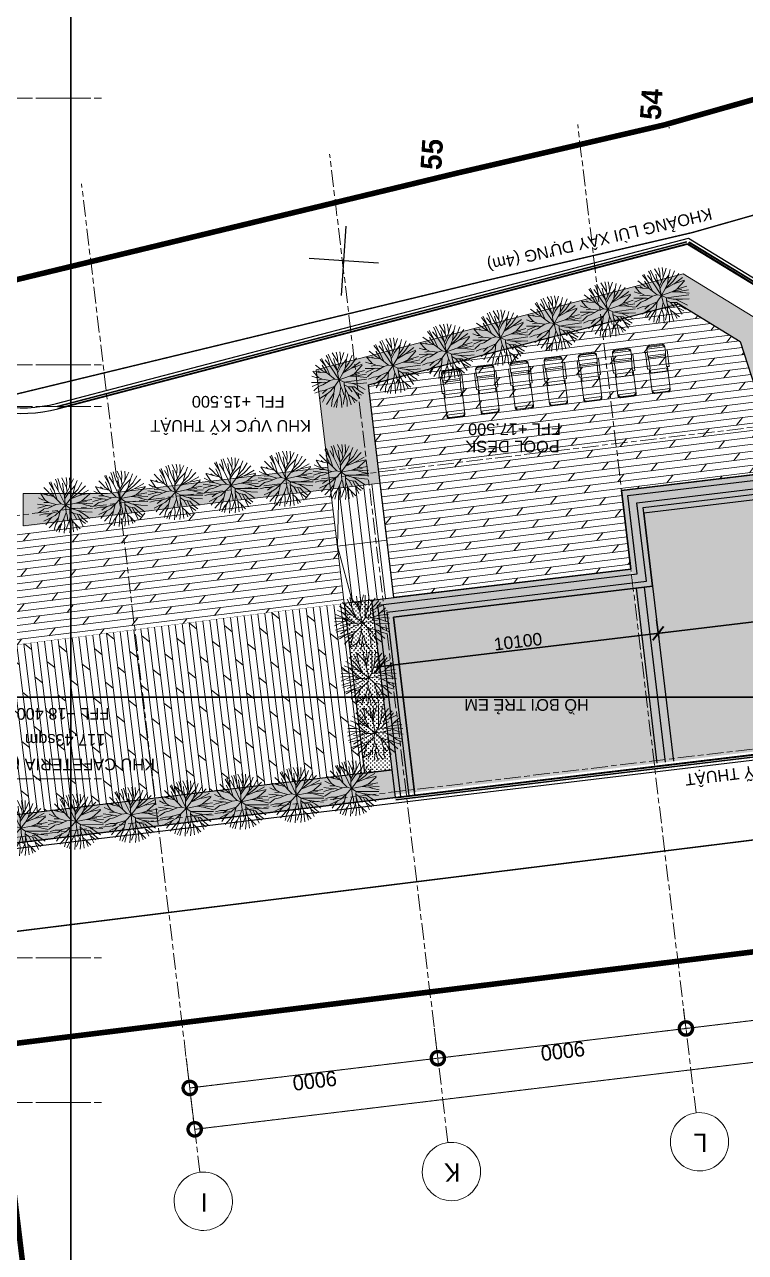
# Model space of a CAD drawing. Header units: millimetres. Extents: x -100356 to 314685, y 446 to 1273965.
# Drawn here: x 86788 to 112755, y 793018 to 837219 of the extents above; entities that cross this region are included whole.
import ezdxf
from ezdxf.xclip import XClip

# ---------------------------------------------------------------- set-up
doc = ezdxf.new("R2010")
doc.units = ezdxf.units.MM
doc.header["$XCLIPFRAME"] = 2
for name, pattern in [('20180221 BF$0$2-2', [10, 5, -5]), ('20180221 BF$0$Core - tb$0$HIDDEN', [0.375, 0.25, -0.125]), ('20180221 BF$0$DASHDOT', [1, 0.5, -0.25, 0, -0.25]), ('20180221 BF$0$HIDDEN', [0.375, 0.25, -0.125]), ('CENTER', [2, 1.25, -0.25, 0.25, -0.25]), ('Dash', [6, 3, -3]), ('DASHED2', [0.375, 0.25, -0.125]), ('gf$0$CENTER2', [28.575, 19.05, -3.175, 3.175, -3.175]), ('gf$0$Kume - Grid Line', [10.5, 6, -1.25, 2, -1.25])]:
    doc.linetypes.add(name, pattern=pattern)
doc.layers.get('DEFPOINTS').update_dxf_attribs({"lineweight": 13})
for name, color, linetype in [('20180221 BF$0$10', 1, 'Continuous'), ('20180221 BF$0$luoi', 5, 'Continuous'), ('20180221 BF$0$sohieu_diem', 2, 'Continuous'), ('20180221 BF$0$TREE', 99, 'Continuous')]:
    doc.layers.add(name, color=color, linetype=linetype)
for name, color, linetype, lineweight in [('20180221 BF$0$QHH ÐỀ XUẤT ÐIỀU CHỈNH', 5, '20180221 BF$0$HIDDEN', 30), ('20180221 BF$0$setback', 1, 'Continuous', 13), ('20180221 BF$0$TUONG 2', 2, 'Continuous', 25), ('20180330-Ascent Plaza-TP-Ban ve so bo$0$KÍNH', 150, 'Continuous', 9), ('@ color hatch', 7, 'Continuous', 13), ('A-_DETA----_E', 8, 'Continuous', 9), ('A-DETL', 252, 'Continuous', 9), ('A.Concrete', 7, 'Continuous', 25), ('A1 - dp$0$TUONG 2', 2, 'Continuous', 25), ('Core - tb$0$$0$FURNITURE', 45, 'Continuous', 5), ('Core - tb$0$$0$TUONG 2', 2, 'Continuous', 25), ('gf$0$A.Axis', 251, 'gf$0$CENTER2', 13), ('gf$0$S-_ANOTGRID_E', 7, 'Continuous', 5), ('GJ', 1, 'Continuous', 13), ('Hatch-wall', 251, 'Continuous', 5), ('LGI', 250, 'CENTER', 9), ('luoicot', 30, 'Continuous', 13), ('net thay', 137, 'Continuous', 15), ('TEXT', 6, 'Continuous', 20), ('TUONG 2', 2, 'Continuous', 35), ('TXT', 1, 'Continuous', 25)]:
    doc.layers.add(name, color=color, linetype=linetype, lineweight=lineweight)
doc.layers.add('@area depoint', color=8, linetype='Continuous', lineweight=35, plot=False)
doc.styles.add('20180221 BF$0$VAPTIMN', font='VNI-Aptima-Bold.TTF')
doc.styles.add('DIM', font='Font - TrueType - Arial.ttf')
doc.styles.add('gf$0$Arial_2', font='Font - TrueType - Arial.ttf', dxfattribs={"width": 0.95, "height": 660})
doc.styles.add('gf$0$Arial_4', font='Font - TrueType - Arial.ttf', dxfattribs={"width": 0.95, "height": 540})
doc.styles.get("Standard").update_dxf_attribs({"font": 'Font - TrueType - Arial.ttf'})
doc.styles.add('VnArial', font='Font - TrueType - Arial.ttf')
doc.dimstyles.new('DIM 150', dxfattribs={"dimscale": 150, "dimtxt": 3, "dimasz": 3, "dimexe": 1, "dimexo": 0, "dimgap": 0.5, "dimtad": 1, "dimdec": 0, "dimdsep": 46, "dimtxsty": 'DIM', "dimblk1": 'ARCHTICK', "dimblk2": 'ARCHTICK', "dimsah": 1, "dimcen": 1.5, "dimdle": 1, "dimclrd": 154, "dimclre": 154, "dimclrt": 2, "dimadec": 0, "dimazin": 0, "dimtfac": 1, "dimtdec": 0, "dimtix": 1, "dimtmove": 2, "dimatfit": 0, "dimfxl": 1, "dimtolj": 1, "dimtzin": 0, "dimlwd": -1, "dimlwe": -1, "dimarcsym": 0})
doc.dimstyles.new('gf$0$A3_-_A4_1', dxfattribs={"dimscale": 304.8, "dimtxt": 550.940076, "dimasz": 3.149606, "dimexe": 0, "dimexo": 0.0625, "dimgap": 0, "dimtad": 1, "dimdec": 0, "dimzin": 0, "dimdsep": 46, "dimtxsty": 'gf$0$Arial_4', "dimblk1": 'gf$0$_DotSmall', "dimblk2": 'gf$0$_DotSmall', "dimsah": 1, "dimcen": 0.09, "dimazin": 0, "dimtfac": 1, "dimtdec": 4, "dimtix": 1, "dimtmove": 0, "dimatfit": 3, "dimfxl": 4.92126, "dimfxlon": 1, "dimtvp": 1, "dimtolj": 1, "dimtzin": 0, "dimarcsym": 2})
pattern_1 = [(0, (403133.136, 611737.235), (75, 75), [37.5, -112.5]), (90, (403151.886, 611718.485), (-75, 75), [37.5, -112.5])]

# ---------------------------------------------------------------- blocks, each defined once
blk = doc.blocks.new('02PLCH01')
at = {"color": 0, "linetype": 'ByBlock'}
for p, q in [((0, 5), (0, 21)), ((1, 5), (1, 21)), ((3, 2), (3, 24)), ((3, 24), (9.7, 24)), ((7.2, 24), (7.2, 26)), ((7.2, 26), (27, 26)), ((9.7, 24), (20.2, 23)), ((11.7, 23.8), (11.7, 2.2)), ((11.7, 23), (13.7, 23)), ((13.7, 23.6), (13.7, 2.4)), ((20.2, 23), (27, 23)), ((27, 23), (27, 26)), ((27, 24), (54.4, 24)), ((28.5, 2), (28.5, 24)), ((28.5, 23), (32.5, 23)), ((32.5, 2), (32.5, 24)), ((53.4, 24), (53.4, 2)), ((53.4, 23), (54.4, 23)), ((56.4, 21), (56.4, 5)), ((57.4, 21), (57.4, 5)), ((3, 2), (9.7, 2)), ((7.2, 0), (7.2, 2)), ((7.2, 0), (27, 0)), ((9.7, 2), (20.2, 3)), ((11.7, 3), (13.7, 3)), ((20.2, 3), (27, 3)), ((27, 0), (27, 3)), ((27, 2), (54.4, 2)), ((28.5, 3), (32.5, 3)), ((53.4, 3), (54.4, 3))]:
    blk.add_line(p, q, dxfattribs=at)
for centre, radius, start, end in [((3, 21), 3, 90, 180), ((3, 21), 2, 90, 180), ((54.4, 21), 3, 0, 90), ((54.4, 21), 2, 0, 90), ((3, 5), 3, 180, 270), ((3, 5), 2, 180, 270), ((54.4, 5), 2, 270, 0), ((54.4, 5), 3, 270, 0)]:
    blk.add_arc(centre, radius, start, end, dxfattribs=at)
at = {"color": 0, "linetype": 'ByBlock', "flags": 3}
blk.add_attdef('ITEM', (0, -14), '', height=6, dxfattribs=at)
blk = doc.blocks.new('*U217')
at = {"layer": 'Core - tb$0$$0$FURNITURE'}
for p, q in [((0, 100), (36600, 100)), ((0, 75), (36600, 75)), ((0, 25), (36600, 25)), ((0, 0), (36600, 0))]:
    blk.add_line(p, q, dxfattribs=at)
blk = doc.blocks.new('_ARCHTICK')
at = {"color": 0, "linetype": 'ByBlock', "const_width": 0.15}
blk.add_lwpolyline([(-0.5, -0.5), (0.5, 0.5)], dxfattribs=at)
blk = doc.blocks.new('*D731')
at = {"layer": 'DEFPOINTS', "color": 0, "ltscale": 0.5, "transparency": 16777216}
for p in [(134820, 819264, 0), (134931, 818337), (109501, 816231)]:
    blk.add_point(p, dxfattribs=at)
at = {"layer": 'TUONG 2', "color": 154, "ltscale": 0.5, "transparency": 16777216}
for p, q in [((134873, 818826), (134949, 818188)), ((109463, 815286), (135080, 818355)), ((109554, 815793), (109630, 815155))]:
    blk.add_line(p, q, dxfattribs=at)
at = {"layer": 'TUONG 2', "color": 154, "ltscale": 0.5, "transparency": 16777216, "xscale": 449.9999999999999, "yscale": 449.9999999999999, "zscale": 449.9999999999999}
for p, rotation in [((134931, 818337), 6.830746714105941), ((109612, 815304), 186.830746714106)]:
    blk.add_blockref('_ARCHTICK', p, dxfattribs=dict(at, rotation=rotation))
at = {"layer": 'TUONG 2', "color": 2, "ltscale": 0.5, "transparency": 16777216, "insert": (122235, 817123), "char_height": 450, "attachment_point": 5, "rotation": 6.8307, "style": 'DIM'}
blk.add_mtext('\\A1;25500', dxfattribs=at)
blk = doc.blocks.new('*D732')
at = {"layer": 'DEFPOINTS', "color": 0, "ltscale": 0.5, "transparency": 16777216}
for p in [(109501, 816231), (109612, 815304), (99473, 815030)]:
    blk.add_point(p, dxfattribs=at)
at = {"layer": 'TUONG 2', "color": 154, "ltscale": 0.5, "transparency": 16777216}
for p, q in [((109554, 815793), (109630, 815155)), ((99435, 814085), (109761, 815322)), ((99525, 814591), (99602, 813954))]:
    blk.add_line(p, q, dxfattribs=at)
at = {"layer": 'TUONG 2', "color": 154, "ltscale": 0.5, "transparency": 16777216, "xscale": 449.9999999999999, "yscale": 449.9999999999999, "zscale": 449.9999999999999}
for p, rotation in [((109612, 815304), 6.830661830546821), ((99584, 814103), 186.8306618305468)]:
    blk.add_blockref('_ARCHTICK', p, dxfattribs=dict(at, rotation=rotation))
at = {"layer": 'TUONG 2', "color": 2, "ltscale": 0.5, "transparency": 16777216, "insert": (104562, 815006), "char_height": 450, "attachment_point": 5, "rotation": 6.8307, "style": 'DIM'}
blk.add_mtext('\\A1;10100', dxfattribs=at)
blk = doc.blocks.new('*U262')
at = {"layer": 'Core - tb$0$$0$FURNITURE'}
for p, q in [((0, 100), (4176, 100)), ((0, 75), (4176, 75)), ((0, 25), (4176, 25)), ((0, 0), (4176, 0))]:
    blk.add_line(p, q, dxfattribs=at)
blk = doc.blocks.new('*U263')
at = {"layer": 'Core - tb$0$$0$FURNITURE'}
for p, q in [((0, 100), (23430, 100)), ((0, 75), (23430, 75)), ((0, 25), (23430, 25)), ((0, 0), (23430, 0))]:
    blk.add_line(p, q, dxfattribs=at)
blk = doc.blocks.new('110_植栽_中_高木 - 落葉1_φ4000_H5500-1445069-IDEA-4th Storey - Detail')
at = {"color": 139}
for p, q in [((-670, 1129), (-838, 1808)), ((-472, 1941), (-408, 1715)), ((-306, 1976), (-181, 1368)), ((224, 1272), (-5, 2000)), ((298, 1613), (285, 1980)), ((518, 1586), (541, 1934)), ((641, 1557), (813, 1820)), ((-1482, 672), (-1685, 1077)), ((-1182, 862), (-1640, 1059)), ((-1147, 1149), (-1389, 1451)), ((-1182, 862), (-1319, 1008)), ((-989, 932), (-1147, 1149)), ((-743, 713), (-989, 932)), ((-667, 1111), (-958, 1760)), ((-934, 1324), (-819, 978)), ((-819, 978), (-743, 713)), ((-546, 458), (-670, 1129)), ((-379, 1110), (-615, 1645)), ((-408, 1715), (-389, 1474)), ((-389, 1474), (-379, 1110)), ((-379, 1110), (0, 0)), ((-181, 1368), (30, 691)), ((-10, 1257), (-10, 1592)), ((30, 691), (-10, 1257)), ((10, 497), (348, 890)), ((30, 691), (242, 956)), ((224, 1272), (298, 1613)), ((242, 956), (224, 1272)), ((242, 956), (459, 1252)), ((348, 890), (879, 1317)), ((459, 1252), (518, 1586)), ((459, 1252), (641, 1557)), ((879, 1317), (625, 696)), ((1021, 1024), (625, 696)), ((879, 1317), (1065, 1665)), ((1364, 1487), (1021, 1024)), ((1602, 1227), (1074, 790)), ((-2000, 33), (-1462, 119)), ((-1974, 319), (-1451, 187)), ((-1850, 759), (-1578, 578)), ((-1570, 578), (-1398, 529)), ((-1522, 376), (-1182, 348)), ((-1399, 530), (-1482, 672)), ((-1453, 121), (-1278, 144)), ((-1451, 187), (-1104, 101)), ((-1182, 348), (-1399, 530)), ((-645, 125), (-1245, -52)), ((-743, 713), (-1182, 862)), ((-645, 125), (-1182, 348)), ((-1104, 101), (-945, 37)), ((-546, 458), (-743, 713)), ((-295, 133), (-645, 125)), ((-295, 133), (-546, 458)), ((-423, -352), (0, 0)), ((0, 0), (-295, 133)), ((-10, 303), (30, 691)), ((0, 0), (-10, 303)), ((0, 0), (-5, -527)), ((384, 396), (0, 0)), ((0, 0), (773, 64)), ((305, -251), (0, 0)), ((1074, 790), (384, 396)), ((625, 696), (384, 396)), ((384, 396), (1064, 582)), ((773, 64), (1206, 162)), ((1538, 78), (773, 64)), ((773, 64), (1241, -50)), ((1796, 880), (1057, 580)), ((1064, 582), (1374, 607)), ((1855, 599), (1188, 159)), ((1206, 162), (1516, 167)), ((1374, 607), (1887, 662)), ((1516, 167), (1939, 182)), ((-1975, -315), (-1571, -88)), ((-1938, -494), (-1560, -440)), ((-1683, -957), (-1092, -755)), ((-1245, -52), (-1564, -80)), ((-1560, -440), (-1235, -475)), ((-1423, -653), (-1041, -445)), ((-1244, -895), (-1077, -745)), ((-1235, -475), (-846, -416)), ((-1092, -755), (-807, -637)), ((-610, -834), (-905, -1095)), ((-846, -416), (-423, -352)), ((-807, -637), (-423, -352)), ((-703, -1095), (-608, -832)), ((-423, -352), (-610, -834)), ((-5, -527), (-217, -960)), ((-5, -527), (44, -720)), ((44, -720), (39, -1126)), ((248, -870), (165, -1101)), ((268, -432), (248, -870)), ((365, -1191), (258, -651)), ((305, -251), (268, -432)), ((268, -432), (508, -651)), ((1923, -449), (303, -262)), ((743, -453), (305, -251)), ((931, -773), (508, -651)), ((508, -651), (685, -1070)), ((1389, -632), (743, -453)), ((935, -541), (743, -453)), ((1097, -1672), (762, -724)), ((1191, -1135), (931, -773)), ((1284, -817), (935, -541)), ((1534, -57), (1241, -50)), ((1241, -50), (1512, -168)), ((1640, -1145), (1284, -817)), ((1865, -721), (1389, -632)), ((1512, -168), (1971, -338)), ((1984, -88), (1545, -58)), ((-1567, -1243), (-1244, -895)), ((-905, -1095), (-1342, -1483)), ((-1024, -1718), (-864, -1308)), ((-867, -1310), (-703, -1095)), ((-645, -1459), (-866, -1803)), ((-682, -1880), (-458, -1297)), ((-458, -1297), (-645, -1459)), ((-217, -960), (-458, -1297)), ((-321, -1974), (-207, -1385)), ((-207, -1385), (-217, -960)), ((52, -1342), (-170, -1795)), ((165, -1101), (52, -1342)), ((76, -1999), (175, -1573)), ((175, -1573), (165, -1101)), ((365, -1191), (365, -1967)), ((552, -1405), (365, -1191)), ((659, -1888), (552, -1405)), ((855, -1808), (552, -1405)), ((1278, -1483), (902, -1122)), ((1438, -1391), (1191, -1135))]:
    blk.add_line(p, q, dxfattribs=at)
blk = doc.blocks.new('*U692')
at = {"layer": 'net thay', "ltscale": 0.5, "xscale": 0.5, "yscale": 0.5, "zscale": 0.5}
blk.add_blockref('110_植栽_中_高木 - 落葉1_φ4000_H5500-1445069-IDEA-4th Storey - Detail', (4, 0), dxfattribs=at)
blk = doc.blocks.new('*U693')
at = {"layer": '@ color hatch', "color": 0, "linetype": 'ByBlock', "lineweight": -2}
for p in [(0, 0), (2000, 0), (4000, 0), (6000, 0), (8000, 0), (10000, 0)]:
    blk.add_blockref('*U692', p, dxfattribs=at)
blk = doc.blocks.new('*U694')
at = {"layer": 'net thay', "ltscale": 0.5, "xscale": 0.5, "yscale": 0.5, "zscale": 0.5}
blk.add_blockref('110_植栽_中_高木 - 落葉1_φ4000_H5500-1445069-IDEA-4th Storey - Detail', (4, 0), dxfattribs=at)
blk = doc.blocks.new('*U695')
at = {"layer": '@ color hatch', "color": 0, "linetype": 'ByBlock', "lineweight": -2}
for p in [(0, 0), (2000, 0), (4000, 0), (6000, 0), (8000, 0), (10000, 0), (12000, 0)]:
    blk.add_blockref('*U694', p, dxfattribs=at)
blk = doc.blocks.new('SITE')
at = {"layer": 'GJ', "color": 2, "linetype": 'DASHED2', "ltscale": 200, "const_width": 50, "elevation": 0}
blk.add_lwpolyline([(-1161, 11823), (38572, 16750), (72294, 20682), (72666, 20725), (70992, 24794), (67559, 33009), (67489, 32988), (63297, 41856), (55641, 39398), (32498, 31969), (30483, 38296), (27912, 37566), (20347, 35807), (-531, 30760), (-1186, 35377)], dxfattribs=at)
at = {"layer": 'TEXT', "insert": (28663, 38043, 0), "char_height": 420, "width": 9274.32, "attachment_point": 1, "rotation": 193.0885, "style": 'VnArial'}
blk.add_mtext('KHOẢNG LÙI XÂY DỰNG (4m)', dxfattribs=at)
blk = doc.blocks.new('SECTION SYMBOL 2')
at = {"layer": 'TXT', "linetype": '20180221 BF$0$Core - tb$0$HIDDEN', "ltscale": 300, "const_width": 50, "elevation": 0}
blk.add_lwpolyline([(76548, -10459), (-5470, -10459), (-5470, -5228), (-37733, -5228)], dxfattribs=at)
blk = doc.blocks.new('*U676')
at = {"layer": 'net thay', "ltscale": 0.5, "xscale": 0.5, "yscale": 0.5, "zscale": 0.5}
blk.add_blockref('110_植栽_中_高木 - 落葉1_φ4000_H5500-1445069-IDEA-4th Storey - Detail', (4, 0), dxfattribs=at)
blk = doc.blocks.new('*U677')
at = {"layer": '@ color hatch', "color": 0, "linetype": 'ByBlock', "lineweight": -2}
for p in [(0, 0), (2000, 0), (4000, 0), (6000, 0), (8000, 0), (10000, 0), (12000, 0), (14000, 0), (16000, 0)]:
    blk.add_blockref('*U676', p, dxfattribs=at)
blk = doc.blocks.new('X-GRID')
at = {"layer": 'LGI', "ltscale": 1500}
for p, q in [((5008.8, 36150), (-57318.6, 36150)), ((5008.8, 30950), (-57318.6, 30950)), ((5008.8, 24500), (-57318.6, 24500)), ((5008.8, 11100), (-57318.6, 11100)), ((5008.8, 9600), (-57318.6, 9600)), ((5008.8, 0), (-57318.6, 0))]:
    blk.add_line(p, q, dxfattribs=at)
blk = doc.blocks.new('A$C60262ED2')
at = {"rotation": 180}
blk.add_blockref('X-GRID', (7409, 51484, 0), dxfattribs=at)
blk = doc.blocks.new('column')
at = {"layer": 'luoicot', "ltscale": 0.5}
blk.add_blockref('A$C60262ED2', (-47109, -40384, 0), dxfattribs=at)
blk = doc.blocks.new('*U704')
at = {"layer": 'net thay', "ltscale": 0.5, "xscale": 0.5, "yscale": 0.5, "zscale": 0.5}
blk.add_blockref('110_植栽_中_高木 - 落葉1_φ4000_H5500-1445069-IDEA-4th Storey - Detail', (4, 0), dxfattribs=at)
blk = doc.blocks.new('*U705')
at = {"layer": '@ color hatch', "color": 0, "linetype": 'ByBlock', "lineweight": -2}
for p in [(0, 0), (2000, 0), (4000, 0)]:
    blk.add_blockref('*U704', p, dxfattribs=at)
blk = doc.blocks.new('20180221 BF$0$hientrang')
at = {"layer": '20180221 BF$0$10', "color": 1, "linetype": 'Continuous'}
for p, q in [((-65904, 31044, 0), (-70963, 47371, 0)), ((-98301, 45606, 0), (-91530, 9756, 0)), ((-63693, 23682, 0), (-65904, 31044, 0)), ((-63693, 23682, 0), (-61541, 17599, 0))]:
    blk.add_line(p, q, dxfattribs=at)
at = {"layer": '20180221 BF$0$10', "color": 1}
for p, q in [((-65904, 31044, 0), (-70963, 47371, 0)), ((-98301, 45606, 0), (-91530, 9756, 0)), ((-63693, 23682, 0), (-65904, 31044, 0)), ((-61541, 17599, 0), (-63693, 23682, 0))]:
    blk.add_line(p, q, dxfattribs=at)
at = {"layer": '20180221 BF$0$luoi', "color": 7, "linetype": 'Continuous'}
for p, q in [((-69311, 33649, 0), (-69308, 36149, 0)), ((-70559, 34900, 0), (-68059, 34897, 0))]:
    blk.add_line(p, q, dxfattribs=at)
at = {"layer": '20180221 BF$0$QHH ÐỀ XUẤT ÐIỀU CHỈNH', "linetype": '20180221 BF$0$2-2'}
blk.add_arc((210, -199, 0), 60000, 129.27099, 179.61871, dxfattribs=at)
at = {"layer": '20180221 BF$0$setback', "color": 1, "linetype": '20180221 BF$0$DASHDOT', "ltscale": 200, "const_width": 200, "elevation": 0}
blk.add_lwpolyline([(-113704, 94445), (-110540, 43326), (-98301, 45606), (-91530, 9756), (-85475, -23636), (-84461, -29232), (-81749, -27875), (-75755, -24953), (-64558, -19417), (-64638, -19197), (-55972, -14408), (-60190, -3658), (-67604, 15237), (-61541, 17599), (-63693, 23682), (-65904, 31044), (-70963, 47371)], dxfattribs=at)
at = {"layer": '20180221 BF$0$sohieu_diem', "color": 3, "const_width": 93.8, "elevation": 0}
for points in [[(-65951, 31045, 1), (-65857, 31044, 1)], [(-63740, 23682, 1), (-63647, 23682, 1)]]:
    blk.add_lwpolyline(points, format="xyb", close=True, dxfattribs=at)
at = {"layer": '20180221 BF$0$sohieu_diem', "color": 3, "style": '20180221 BF$0$VAPTIMN'}
for s, p in [('55', (-65840, 31606, 0)), ('54', (-63543, 23831, 0))]:
    blk.add_text(s, height=750, rotation=359.9273, dxfattribs=at).set_placement(p)
blk = doc.blocks.new('gf$0$Grid - Head-174378-IDEA-1st Storey')
at = {"layer": 'gf$0$S-_ANOTGRID_E', "lineweight": 15}
for start, end in [(360, 180), (180, 360)]:
    blk.add_arc((0, -0.18), 3.5, start, end, dxfattribs=at)
blk = doc.blocks.new('gf$0$_DotSmall')
at = {"color": 0, "linetype": 'ByBlock', "const_width": 0.5}
blk.add_lwpolyline([(-0.0625, 0, 1), (0.0625, 0, 1)], format="xyb", close=True, dxfattribs=at)
blk = doc.blocks.new('*D625')
at = {"layer": 'DEFPOINTS', "color": 0, "transparency": 16777216}
for p in [(-27034, 23458), (-17966, 23427), (-26902, 22357)]:
    blk.add_point(p, dxfattribs=at)
at = {"layer": 'gf$0$A.Axis', "color": 0, "lineweight": -2, "transparency": 16777216}
for p, q in [((-18098, 24529), (-27034, 23458)), ((-17969, 23446), (-18098, 24529)), ((-26905, 22376), (-27034, 23458))]:
    blk.add_line(p, q, dxfattribs=at)
at = {"layer": 'gf$0$A.Axis', "color": 0, "lineweight": -2, "transparency": 16777216, "xscale": 960, "yscale": 960, "zscale": 960}
for p, rotation in [((-18098, 24529), 6.830649259432037), ((-27034, 23458), 186.8306492594321)]:
    blk.add_blockref('gf$0$_DotSmall', p, dxfattribs=dict(at, rotation=rotation))
at = {"layer": 'gf$0$A.Axis', "color": 0, "transparency": 16777216, "insert": (-22599, 24267), "char_height": 540, "attachment_point": 5, "rotation": 6.8306, "style": 'gf$0$Arial_4'}
blk.add_mtext('\\A1;9000', dxfattribs=at)
blk = doc.blocks.new('*D626')
at = {"layer": 'DEFPOINTS', "color": 0, "transparency": 16777216}
for p in [(-35970, 22388), (-26902, 22357), (-35882, 21653)]:
    blk.add_point(p, dxfattribs=at)
at = {"layer": 'gf$0$A.Axis', "color": 0, "lineweight": -2, "transparency": 16777216}
for p, q in [((-27034, 23458), (-35970, 22388)), ((-26905, 22376), (-27034, 23458)), ((-35885, 21672), (-35970, 22388))]:
    blk.add_line(p, q, dxfattribs=at)
at = {"layer": 'gf$0$A.Axis', "color": 0, "lineweight": -2, "transparency": 16777216, "xscale": 960, "yscale": 960, "zscale": 960}
for p, rotation in [((-27034, 23458), 6.830649259432438), ((-35970, 22388), 186.8306492594324)]:
    blk.add_blockref('gf$0$_DotSmall', p, dxfattribs=dict(at, rotation=rotation))
at = {"layer": 'gf$0$A.Axis', "color": 0, "transparency": 16777216, "insert": (-31535, 23197), "char_height": 540, "attachment_point": 5, "rotation": 6.8306, "style": 'gf$0$Arial_4'}
blk.add_mtext('\\A1;9000', dxfattribs=at)
blk = doc.blocks.new('*D627')
at = {"layer": 'DEFPOINTS', "color": 0, "transparency": 16777216}
for p in [(-44907, 21318), (-35882, 21653), (-44819, 20582)]:
    blk.add_point(p, dxfattribs=at)
at = {"layer": 'gf$0$A.Axis', "color": 0, "lineweight": -2, "transparency": 16777216}
for p, q in [((-35970, 22388), (-44907, 21318)), ((-35885, 21672), (-35970, 22388)), ((-44821, 20601), (-44907, 21318))]:
    blk.add_line(p, q, dxfattribs=at)
at = {"layer": 'gf$0$A.Axis', "color": 0, "lineweight": -2, "transparency": 16777216, "xscale": 960, "yscale": 960, "zscale": 960}
for p, rotation in [((-35970, 22388), 6.830649259432438), ((-44907, 21318), 186.8306492594324)]:
    blk.add_blockref('gf$0$_DotSmall', p, dxfattribs=dict(at, rotation=rotation))
at = {"layer": 'gf$0$A.Axis', "color": 0, "transparency": 16777216, "insert": (-40471, 22127), "char_height": 540, "attachment_point": 5, "rotation": 6.8306, "style": 'gf$0$Arial_4'}
blk.add_mtext('\\A1;9000', dxfattribs=at)
blk = doc.blocks.new('*D630')
at = {"layer": 'DEFPOINTS', "color": 0, "transparency": 16777216}
for p in [(-18277, 26018), (-18010, 23794), (-62691, 18442)]:
    blk.add_point(p, dxfattribs=at)
at = {"layer": 'gf$0$A.Axis', "color": 0, "lineweight": -2, "transparency": 16777216}
for p, q in [((-62957, 20666), (-18277, 26018)), ((-18012, 23812), (-18277, 26018)), ((-62693, 18460), (-62957, 20666))]:
    blk.add_line(p, q, dxfattribs=at)
at = {"layer": 'gf$0$A.Axis', "color": 0, "lineweight": -2, "transparency": 16777216, "xscale": 960, "yscale": 960, "zscale": 960}
for p, rotation in [((-18277, 26018), 6.830649259234066), ((-62957, 20666), 186.8306492592341)]:
    blk.add_blockref('gf$0$_DotSmall', p, dxfattribs=dict(at, rotation=rotation))
at = {"layer": 'gf$0$A.Axis', "color": 0, "transparency": 16777216, "insert": (-40650, 23616), "char_height": 540, "attachment_point": 5, "rotation": 6.8306, "style": 'gf$0$Arial_4'}
blk.add_mtext('\\A1;45000', dxfattribs=at)
blk = doc.blocks.new('gf$0$grid tower-gf')
at = {"layer": 'gf$0$A.Axis', "linetype": 'gf$0$Kume - Grid Line', "lineweight": 9, "ltscale": 100}
for p, q in [((-18461.9, 27564.9), (-14200, -8014.8)), ((-27398, 26494.5), (-23136.1, -9085.2)), ((-36334.1, 25424.1), (-32072.2, -10155.6)), ((48341.2, 25049.9), (-14918.8, 25049.9)), ((48341.2, 19849.9), (-14918.8, 19849.9)), ((-5450.2, 16271), (-66811.2, 8920.8)), ((48341.2, 13399.9), (-14918.8, 13399.9)), ((-4082.4, 4852.6), (-65443.5, -2497.6)), ((48341.2, -0.1), (-14918.8, -0.1)), ((48341.2, -1500.1), (-14918.8, -1500.1)), ((48341.2, -11100.1), (-14918.8, -11100.1))]:
    blk.add_line(p, q, dxfattribs=at)
at = {"layer": 'gf$0$A.Axis', "lineweight": 15, "xscale": 299.9999999999997, "yscale": 299.9999999999997, "zscale": 299.9999999999997, "rotation": 186.8306492592334}
for p in [(-18580.5, 28554.9), (-27516.6, 27484.5), (-36452.7, 26414.1)]:
    blk.add_blockref('gf$0$Grid - Head-174378-IDEA-1st Storey', p, dxfattribs=at)
at = {"layer": 'gf$0$A.Axis', "char_height": 660, "width": 751.451, "attachment_point": 2, "line_spacing_factor": 0.941778, "style": 'gf$0$Arial_2'}
for s, insert in [('I', (-18619.5, 28977.1)), ('K', (-27555.6, 27906.7)), ('L', (-36491.7, 26836.2))]:
    blk.add_mtext(s, dxfattribs=dict(at, insert=insert))
at = {"layer": 'gf$0$A.Axis'}
for p1, p2, distance, override, picture, middle in [((-62690.7, 18441.5), (-18010.2, 23793.6), 2240.5, {"dimpost": '<>', "dimtmove": 1, "dimfxl": 8550}, '*D630', (-40649.7, 23615.9)), ((-17966.3, 23427.1), (-26902.4, 22356.7), -1109.6, {"dimpost": '<>', "dimfxl": 8550}, '*D625', (-22599.1, 24267.3))]:
    dim = blk.add_aligned_dim(p1=p1, p2=p2, distance=distance, dimstyle='gf$0$A3_-_A4_1', override=override, dxfattribs=at)
    dim.commit()
    dim.dimension.update_dxf_attribs({"geometry": picture, "text_midpoint": middle})
for base, p1, p2, picture, middle in [((-35970.5, 22388), (-26902.4, 22356.7), (-35882.4, 21652.7), '*D626', (-31535.2, 23196.9)), ((-44906.6, 21317.6), (-35882.4, 21652.7), (-44818.5, 20582.3), '*D627', (-40471.3, 22126.5))]:
    dim = blk.add_linear_dim(base=base, p1=p1, p2=p2, angle=6.83065, dimstyle='gf$0$A3_-_A4_1', override={"dimpost": '<>', "dimtmove": 1, "dimfxl": 8550}, dxfattribs=at)
    dim.commit()
    dim.dimension.update_dxf_attribs({"geometry": picture, "text_midpoint": middle})

msp = doc.modelspace()

# ---------------------------------------------------------------- hatches: boundary and pattern name
at = {"layer": '@ color hatch', "ltscale": 0.5}
h = msp.add_hatch(dxfattribs=at)
h.set_pattern_fill('CROSS', color=139, scale=300)
h.set_pattern_definition(pattern_1)
h.paths.add_polyline_path([(83212.4, 808373.7), (81740.7, 808168.4)], flags=17)
h.paths.add_polyline_path([(83212.4, 808373.7), (84695, 808551.5), (100028.9, 810388.3), (100147.8, 809395.4), (91608.8, 808372.5), (88109.7, 807953.4), (84610.5, 807534.2), (83172.3, 807362), (81734.1, 807189.7), (81738.9, 807724.2), (81740.9, 808197.6)])
h.paths.add_polyline_path([(121932.7, 824404), (119016.8, 823356.4), (133716.4, 825116.8), (134113.8, 825164.3), (133698.6, 828631.2)])
h.paths.add_polyline_path([(112560.8, 825816), (113575.9, 822703.1), (114588, 822825), (113397.1, 826476.9), (110511.5, 828240), (97296.6, 824787.2), (97712.7, 821294.8), (89772.2, 820342.2), (86740.9, 820342.2), (86740.9, 819142.2), (99597.8, 820713.4), (99174.8, 824244.4), (110328.6, 827158.6)])
edge = h.paths.add_edge_path()
edge.add_line((81224.4, 829868.3), (80090.9, 829868.3))
edge.add_line((80090.9, 829868.3), (80090.9, 830068.4))
edge.add_line((80090.9, 830068.4), (80090.9, 825328))
edge.add_line((80090.9, 825328), (81741.1, 825328))
edge.add_line((81741.1, 825328), (81740, 817368.4))
edge.add_line((81740, 817368.4), (84741, 817368.4))
edge.add_line((84741, 817368.4), (84740.9, 823594.9))
edge.add_arc((86677.6, 828420.8), 5200, 187.96459, 248.13371, ccw=False)
edge.add_line((81527.8, 827700.3), (81224.4, 829868.3))
h = msp.add_hatch(dxfattribs=at)
h.set_pattern_fill('ANSI36', color=157, scale=1000)
h.set_pattern_definition([(45, (411672.07, 612760.22), (66.29126, 243.067956), [312.5, -62.5, 0, -62.5])])
h.paths.add_polyline_path([(99734.2, 812848.3), (99297.1, 816497.2), (108630.3, 817615.8), (109568.1, 810627.7), (100135.8, 809497.2), (99849.6, 811884.8)])
h.paths.add_polyline_path([(108291.7, 820442.3), (134305.7, 823558.5), (135482.8, 813731.9), (109568.1, 810627.7)])
h = msp.add_hatch(dxfattribs=at)
h.set_pattern_fill('CROSS', color=139, scale=300)
h.set_pattern_definition(pattern_1)
h.paths.add_polyline_path([(98304.1, 816378.8), (99036, 810269.3), (100028.9, 810388.3), (99297, 816497.7)])
at = {"layer": 'Hatch-wall', "ltscale": 0.5}
h = msp.add_hatch(dxfattribs=at)
h.set_pattern_fill('DOLMIT', color=256, scale=1000, angle=7)
h.set_pattern_definition([(7, (99776.2, 819223.9), (-30.4673, 248.1365), []), (52, (99776.2, 819223.9), (-557.208, 435.338), [353.553, -707.107])])
h.paths.add_polyline_path([(84695.4, 817366.3), (84731, 817370.5), (84740.9, 818818.4), (97812, 820487.2), (98304, 816380), (95524.2, 816045.8), (84741, 814668.5), (81740.7, 814668.1), (81740, 817368.4)])
h.paths.add_polyline_path([(99598.7, 820705.5), (99597.8, 820713.4), (99174.8, 824244.4), (110353, 827165), (112560.8, 825816), (113099.8, 824163.2), (113638.7, 822510.3), (132363.5, 824638.3), (132518.5, 823344.4), (131128.7, 823177.9), (131128.7, 823177.9), (108291.7, 820442.3), (108630.1, 817617.2), (100091.2, 816594.1)])
h = msp.add_hatch(dxfattribs=at)
h.set_pattern_fill('DOLMIT', color=256, scale=1000, angle=277)
h.set_pattern_definition([(277, (403133.14, 611737.23), (248.13654, 30.46734), []), (322, (403133.14, 611737.2), (435.3384, 557.2077), [353.5534, -707.1068])])
h.paths.add_polyline_path([(98304.1, 816378.8), (95524.2, 816045.8), (95524.2, 816045.8), (84741, 814668.5), (81754.8, 814665.3), (81740.7, 808197.6), (84695, 808551.5), (88451.7, 809001.5), (99036, 810269.3)])

# ---------------------------------------------------------------- linework, layer by layer
at = {"layer": '20180221 BF$0$TUONG 2', "ltscale": 0.5, "elevation": 0}
for points in [[(100147.8, 809395.4), (99297, 816497.9), (108630.3, 817615.8), (108291.7, 820442.4), (134305.7, 823558.5), (135495.1, 813629.5)], [(100346.4, 809419.2), (99519.4, 816323.1), (108852.7, 817441), (108514.1, 820267.6), (134131, 823336.1), (135296.5, 813605.7)], [(100644.2, 809454.9), (99852.9, 816060.9), (109186.2, 817178.9), (108847.6, 820005.4), (133868.8, 823002.6), (134998.6, 813570)], [(100842.8, 809478.7), (100075.3, 815886.1), (109408.6, 817004.1), (109070, 819830.6), (133694, 822780.2), (134800.1, 813546.2)], [(108812.8, 816932.7), (109568.1, 810627.7)], [(109110.7, 816968.4), (109866, 810663.4)], [(109408.6, 817004.1), (110163.8, 810699.1)], [(136488, 813748.4), (100147.8, 809395.4)]]:
    msp.add_lwpolyline(points, dxfattribs=at)
at = {"layer": '@ color hatch', "color": 250, "linetype": 'Dash', "ltscale": 10, "const_width": 10, "elevation": 0}
msp.add_lwpolyline([(99297, 816497.7), (95524.2, 816045.8), (84741, 814668.5), (84741, 814668.5), (81740.9, 814665.4), (81740.7, 808197.2), (84684.1, 808550.2), (100028.9, 810388.3)], close=True, dxfattribs=at)
at = {"layer": '@area depoint', "ltscale": 0.5, "elevation": 0}
for points in [[(29051.7, 777055.1), (88451.7, 777055.1), (88451.7, 861055.1), (29051.7, 861055.1)], [(88451.7, 777055.1), (147851.7, 777055.1), (147851.7, 861055.1), (88451.7, 861055.1)]]:
    msp.add_lwpolyline(points, close=True, dxfattribs=at)
at = {"layer": 'A-_DETA----_E'}
for p, q in [((109960.4, 833675.8, 0), (109950.3, 833706.7, 0)), ((109997, 833512.2, 0), (110016.3, 833483.7, 0))]:
    msp.add_line(p, q, dxfattribs=at)
at = {"layer": 'A1 - dp$0$TUONG 2', "ltscale": 0.5, "elevation": 0}
for points in [[(80094.9, 830068.3), (81398.4, 830068.3), (81725.8, 827728, 0.4487796), (87941.6, 823583.2), (110701.8, 829530), (114400.6, 827270), (115423.3, 824133.8), (118738.9, 824531.7), (134711, 830270), (136710.4, 813573.6), (81740.8, 806989.1)], [(80370.9, 829868.3), (81224.4, 829868.3), (81527.8, 827700.3, 0.4487796), (87992.1, 823389.7), (110670.1, 829315), (114233.4, 827137.8), (115284.1, 823915.7), (118785.3, 824335.8), (134542.3, 829996.9), (136488, 813748.4), (81717.1, 807187.6)]]:
    msp.add_lwpolyline(points, format="xyb", dxfattribs=at)
for points in [[(99597.8, 820713.4), (99597.8, 820713.4), (99174.8, 824244.4), (110353, 827165), (112560.8, 825816), (113638.7, 822510.3), (132350, 824751.7), (132518.5, 823344.4), (131128.7, 823177.9), (131128.7, 823177.9), (131128.7, 823177.9), (131128.7, 823177.9), (108291.7, 820442.3), (108630.3, 817615.7), (100091.4, 816592.9)], [(98304.1, 816378.8), (99036, 810269.3), (100028.9, 810388.3), (99297, 816497.7)], [(100147.8, 809395.4), (100028.9, 810388.3), (84684.1, 808550.2), (81740.9, 808197.2), (81734.1, 807189.7), (84610.5, 807534.2), (91211.7, 808325)]]:
    msp.add_lwpolyline(points, close=True, dxfattribs=at)
msp.add_lwpolyline([(134787.8, 813648.7), (133717.4, 822584.7), (109093.4, 819635.1), (109408.6, 817004.1), (100075.3, 815886.1), (100833.6, 809581.4)], dxfattribs=at)
at = {"layer": 'net thay', "ltscale": 0.5, "elevation": 0}
for points in [[(97711.4, 821281.4), (97296.6, 824787.2), (110511.5, 828240), (113397.1, 826476.9), (114588, 822825), (119016.8, 823356.4), (133698.6, 828631.2), (135376.2, 814622.4)], [(99597.8, 820713.4), (86740.9, 819173.3), (86740.9, 820342.2), (89772.2, 820342.2), (97711.4, 821281.4), (97805.1, 820498.7)], [(97809.5, 820508.4), (98303, 816387.9)], [(98108.9, 820531.4), (98056.3, 818448.1), (98600.9, 816423.6)], [(98107.3, 820544.1), (98600.9, 816423.6)], [(98405.2, 820579.8), (98898.8, 816459.2)], [(98703.1, 820615.5), (99196.7, 816494.9)], [(99001, 820651.1), (99494.5, 816530.6)], [(99298.8, 820686.8), (99792.4, 816566.3)], [(98056.3, 818448.1), (99843.5, 818662.2)]]:
    msp.add_lwpolyline(points, dxfattribs=at)

# ---------------------------------------------------------------- block references
at = {"layer": '20180221 BF$0$TREE'}
ref = msp.add_blockref('20180221 BF$0$hientrang', (137502.3, 895676.4, 0), dxfattribs=dict(at, rotation=86.37342821610302))
XClip(ref).set_block_clipping_path([(-133148.1755428242, 112075.9558377523), (-124131.7889780848, -30182.5877385634), (-23551.8986045148, -23807.8059542924), (-32568.2851692542, 118450.7376220233)])
at = {"layer": '20180330-Ascent Plaza-TP-Ban ve so bo$0$KÍNH', "rotation": 180}
msp.add_blockref('gf$0$grid tower-gf', (74640.7, 823468.2, 0), dxfattribs=at)
at = {"layer": '@ color hatch', "color": 139, "ltscale": 0.5}
for name, p, rotation in [('*U695', (98118.5, 824429.9, 0), 14.64287089674985), ('*U693', (88254.5, 819914.7, 0), 6.832214268822538), ('*U705', (99423.5, 811716.7), 96.8322142688225), ('*U677', (82677.1, 807813.3), 6.832214268822538)]:
    msp.add_blockref(name, p, dxfattribs=dict(at, rotation=rotation))
at = {"layer": 'A-DETL', "xscale": -30, "yscale": 30.00000000000001, "zscale": 30, "rotation": 97.19309079376735}
for p in [(109903.5, 825719.5), (106205.3, 825276.5), (107438, 825424.2), (108670.8, 825571.8), (102507.1, 824833.5), (103739.9, 824981.2), (104972.6, 825128.9)]:
    msp.add_blockref('02PLCH01', p, dxfattribs=at)
at = {"layer": 'A.Concrete'}
msp.add_blockref('column', (71940.7, 823468.3, 0), dxfattribs=at)
at = {"layer": 'Core - tb$0$$0$TUONG 2'}
for name, p, rotation in [('*U263', (87992.1, 823389.7, 0), 14.64287087509474), ('*U262', (110670.1, 829315, 0), 328.5752224310712)]:
    msp.add_blockref(name, p, dxfattribs=dict(at, rotation=rotation))
at = {"layer": 'Core - tb$0$$0$TUONG 2', "xscale": -1, "rotation": 186.8306201681944}
msp.add_blockref('*U217', (100147.8, 809395.4, 0), dxfattribs=at)
at = {"layer": 'GJ'}
msp.add_blockref('SITE', (82927, 792165.5, 0), dxfattribs=at)
at = {"layer": 'TEXT'}
msp.add_blockref('SECTION SYMBOL 2', (68940.9, 823465.3, 0), dxfattribs=at)

# ---------------------------------------------------------------- texts
at = {"layer": 'TEXT', "style": 'VnArial'}
for s, rotation, p in [('KHU VỰC KỸ THUẬT', 180, (97104.1, 822978.3, 0)), ('POOL DESK', 180, (106060.7, 822237.7, 0)), ('HỒ BƠI TRẺ EM', 180, (107111.4, 812937.6, 0)), ('117.43sqm', 180, (89699.3, 811678.5, 0)), ('KHU CAFETERIA (outdoor)', 180, (91483.6, 810797.6, 0)), ('KHU VỰC KỸ THUẬT', 186.94174, (116295.8, 810934.4, 0))]:
    msp.add_text(s, height=420, rotation=rotation, dxfattribs=at).set_placement(p)
at = {"layer": 'TEXT', "char_height": 420, "width": 6872.14, "attachment_point": 1, "rotation": 180, "line_spacing_factor": 0.941778, "style": 'VnArial'}
for s, insert in [('FFL +15.500', (96156, 823430, 0)), ('FFL +17.500', (106107.3, 822439.9, 0)), ('FFL +18.400', (89845.6, 812195.8, 0))]:
    msp.add_mtext(s, dxfattribs=dict(at, insert=insert))

# ---------------------------------------------------------------- dimensions: what is measured, and where the dimension line sits
at = {"layer": 'TUONG 2', "ltscale": 0.5}
for p1, p2, picture, middle in [((109501.2, 816230.8, 0), (134820.2, 819263.7, 0), '*D731', (122235.5, 817123.1, 0)), ((99472.9, 815029.6, 0), (109501.2, 816230.8, 0), '*D732', (104561.8, 815006.1, 0))]:
    dim = msp.add_aligned_dim(p1=p1, p2=p2, distance=-933.3, dimstyle='DIM 150', override={"dimfxl": 3.28084, "dimfxlon": 1, "dimarcsym": 2}, dxfattribs=at)
    dim.commit()
    dim.dimension.update_dxf_attribs({"geometry": picture, "text_midpoint": middle})

doc.saveas('drawing.dxf')
